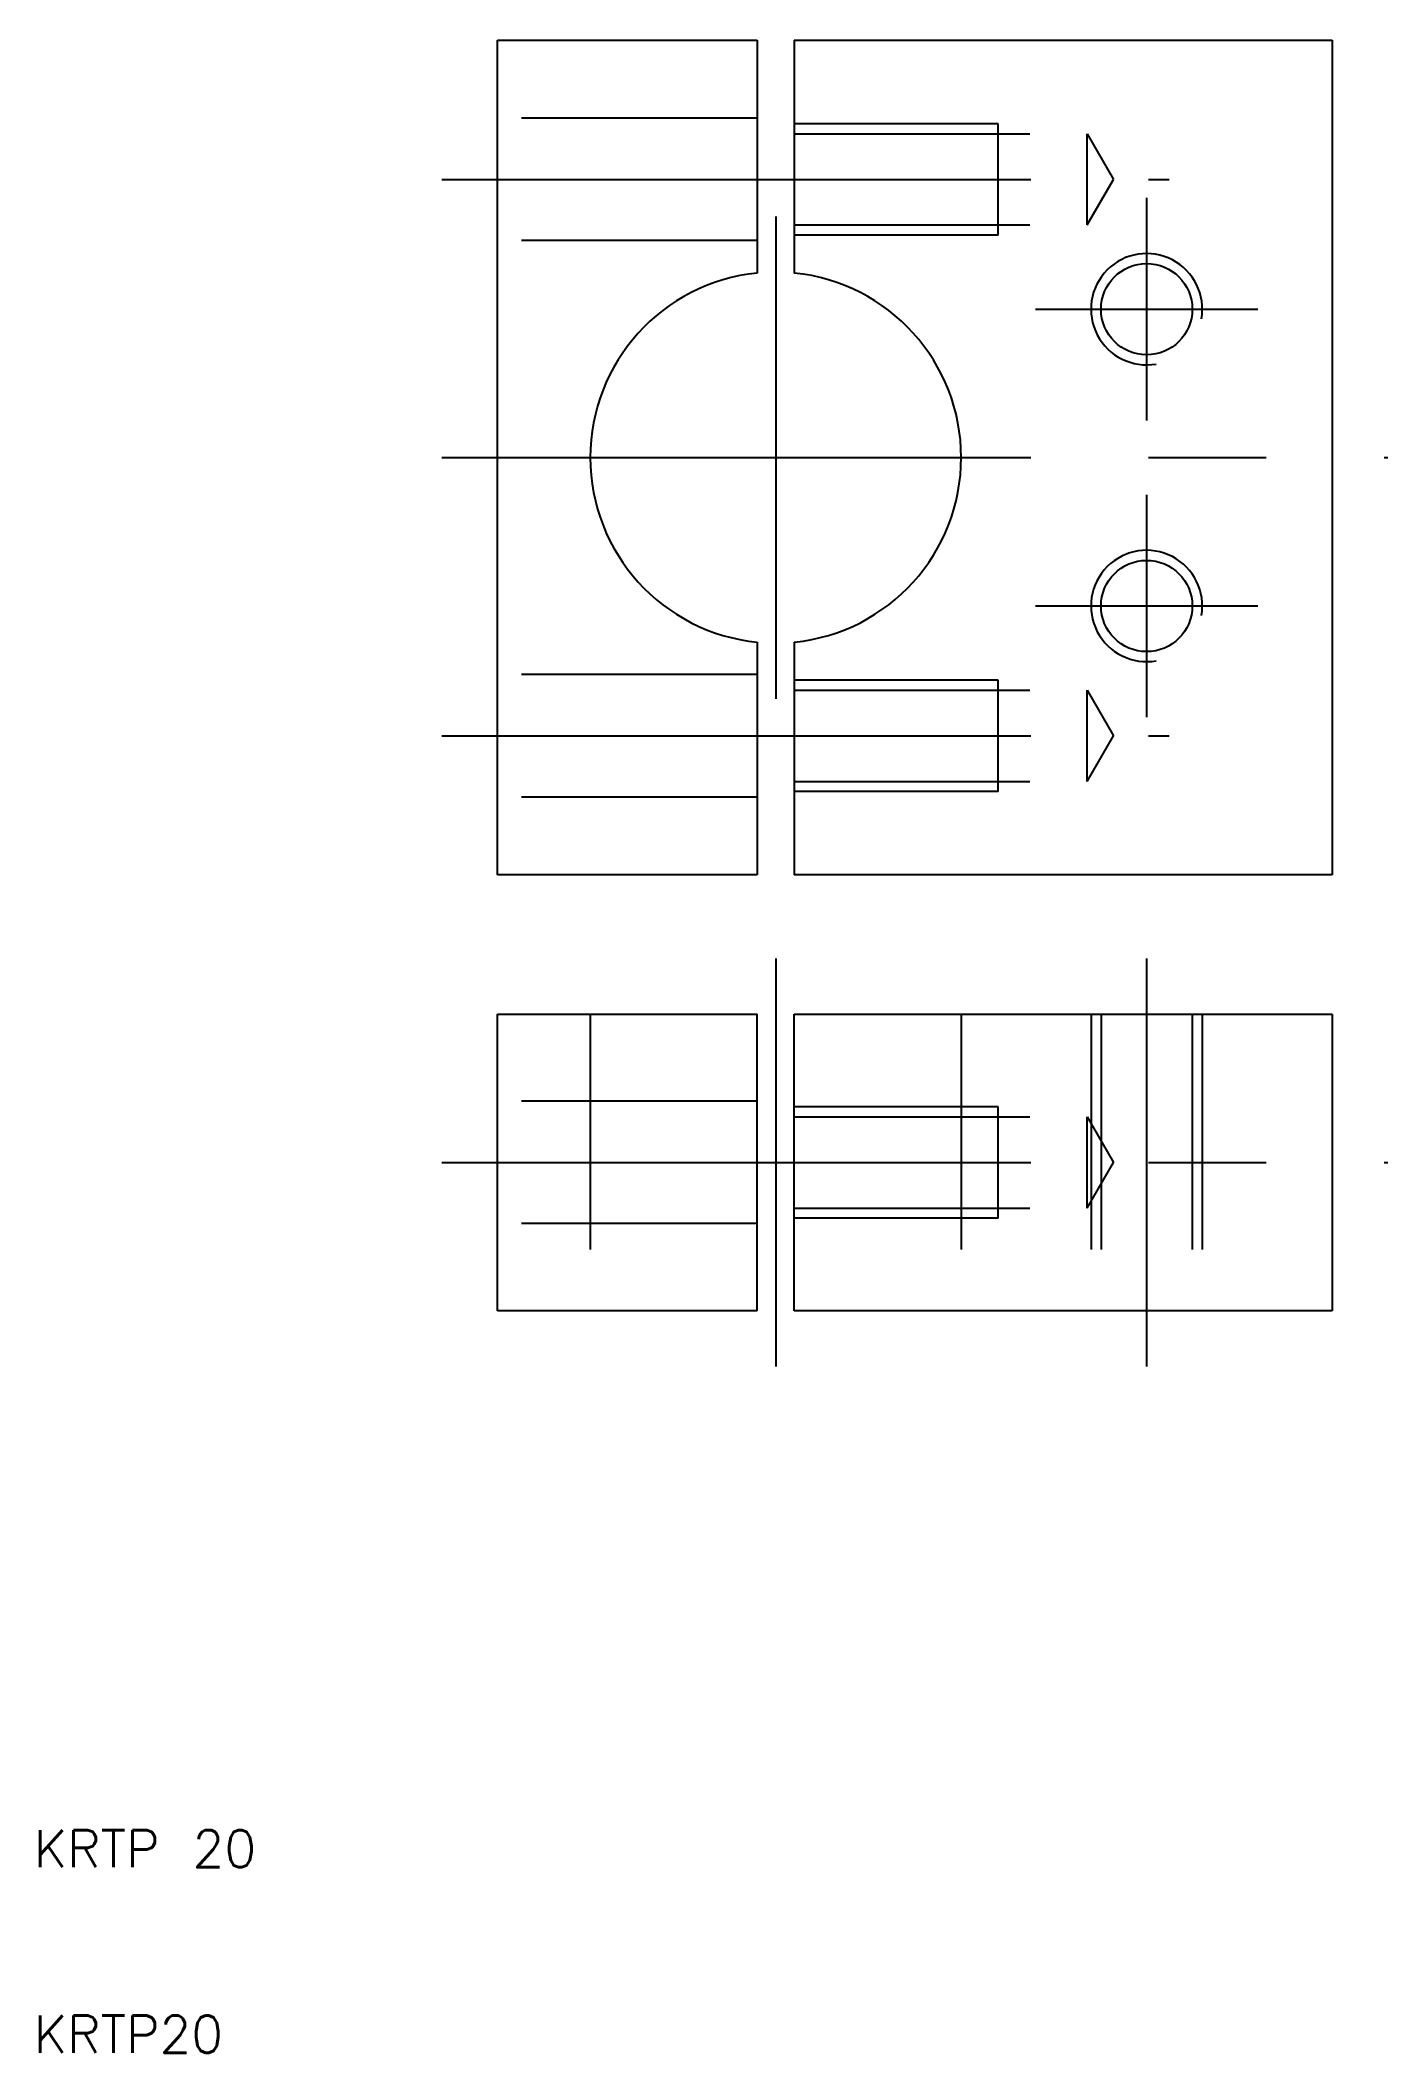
# Model space of a CAD drawing. Extents: x 10 to 83, y 10 to 118.
import ezdxf

# ---------------------------------------------------------------- set-up
doc = ezdxf.new("R2010")
doc.units = 0
doc.linetypes.add('CENTER', pattern=[50.8, 31.75, -6.35, 6.35, -6.35])
doc.linetypes.add('DASHED', pattern=[19.05, 12.7, -6.35])
doc.layers.get('0').update_dxf_attribs({"linetype": 'CONTINUOUS'})
doc.layers.add('CENTER', color=1, linetype='CENTER')
doc.styles.get("Standard").update_dxf_attribs({"font": 'txt.shx'})

msp = doc.modelspace()

# ---------------------------------------------------------------- linework, layer by layer
for p, q in [((35, 73.5), (35, 118.5)), ((35, 118.5), (49, 118.5)), ((49, 118.5), (49, 105.95)), ((51, 118.5), (80, 118.5)), ((51, 118.5), (51, 105.95)), ((80, 118.5), (80, 73.5)), ((49, 86.05), (49, 73.5)), ((51, 86.05), (51, 73.5)), ((49, 73.5), (35, 73.5)), ((80, 73.5), (51, 73.5)), ((35, 66), (49, 66)), ((35, 50), (35, 66)), ((49, 50), (49, 66)), ((51, 66), (80, 66)), ((51, 50), (51, 66)), ((80, 66), (80, 50)), ((49, 50), (35, 50)), ((80, 50), (51, 50))]:
    msp.add_line(p, q)
at = {"color": 3, "linetype": 'DASHED'}
for p, q in [((49, 114.3), (35, 114.3)), ((62, 114), (51, 114)), ((62, 108), (62, 114)), ((51, 113.46), (66.8, 113.46)), ((66.8, 113.46), (68.22, 111)), ((66.8, 108.54), (66.8, 113.46)), ((66.8, 108.54), (68.22, 111)), ((51, 108.54), (66.8, 108.54)), ((49, 107.7), (35, 107.7)), ((62, 108), (51, 108)), ((49, 84.3), (35, 84.3)), ((62, 84), (51, 84)), ((62, 78), (62, 84)), ((51, 83.46), (66.8, 83.46)), ((66.8, 83.46), (68.22, 81)), ((66.8, 78.54), (66.8, 83.46)), ((66.8, 78.54), (68.22, 81)), ((51, 78.54), (66.8, 78.54)), ((49, 77.7), (35, 77.7)), ((62, 78), (51, 78)), ((40, 66), (40, 50)), ((60, 66), (60, 50)), ((67, 66), (67, 50)), ((67.54, 66), (67.54, 50)), ((72.46, 66), (72.46, 50)), ((73, 66), (73, 50)), ((49, 61.3), (35, 61.3)), ((62, 61), (51, 61)), ((62, 55), (62, 61)), ((51, 60.46), (66.8, 60.46)), ((66.8, 60.46), (68.22, 58)), ((66.8, 55.54), (66.8, 60.46)), ((66.8, 55.54), (68.22, 58)), ((51, 55.54), (66.8, 55.54)), ((49, 54.7), (35, 54.7)), ((62, 55), (51, 55))]:
    msp.add_line(p, q, dxfattribs=at)
for centre in [(70, 104), (70, 88)]:
    msp.add_circle(centre, 2.46)
at = {"color": 3}
for centre in [(70, 104), (70, 88)]:
    msp.add_arc(centre, 3, 350, 280, dxfattribs=at)
for start, end in [(95.7392, 264.2608), (275.7392, 84.2608)]:
    msp.add_arc((50, 96), 10, start, end)
at = {"layer": 'CENTER'}
for p, q in [((32, 111), (71.22, 111)), ((70, 110), (70, 98)), ((50, 109), (50, 83)), ((64, 104), (76, 104)), ((32, 96), (83, 96)), ((70, 94), (70, 82)), ((64, 88), (76, 88)), ((32, 81), (71.22, 81)), ((50, 69), (50, 47)), ((70, 69), (70, 47)), ((32, 58), (83, 58))]:
    msp.add_line(p, q, dxfattribs=at)

# ---------------------------------------------------------------- texts
for s, p in [('KRTP 20', (10, 20)), ('KRTP20', (10, 10))]:
    msp.add_text(s, height=2).set_placement(p)

doc.saveas('drawing.dxf')
